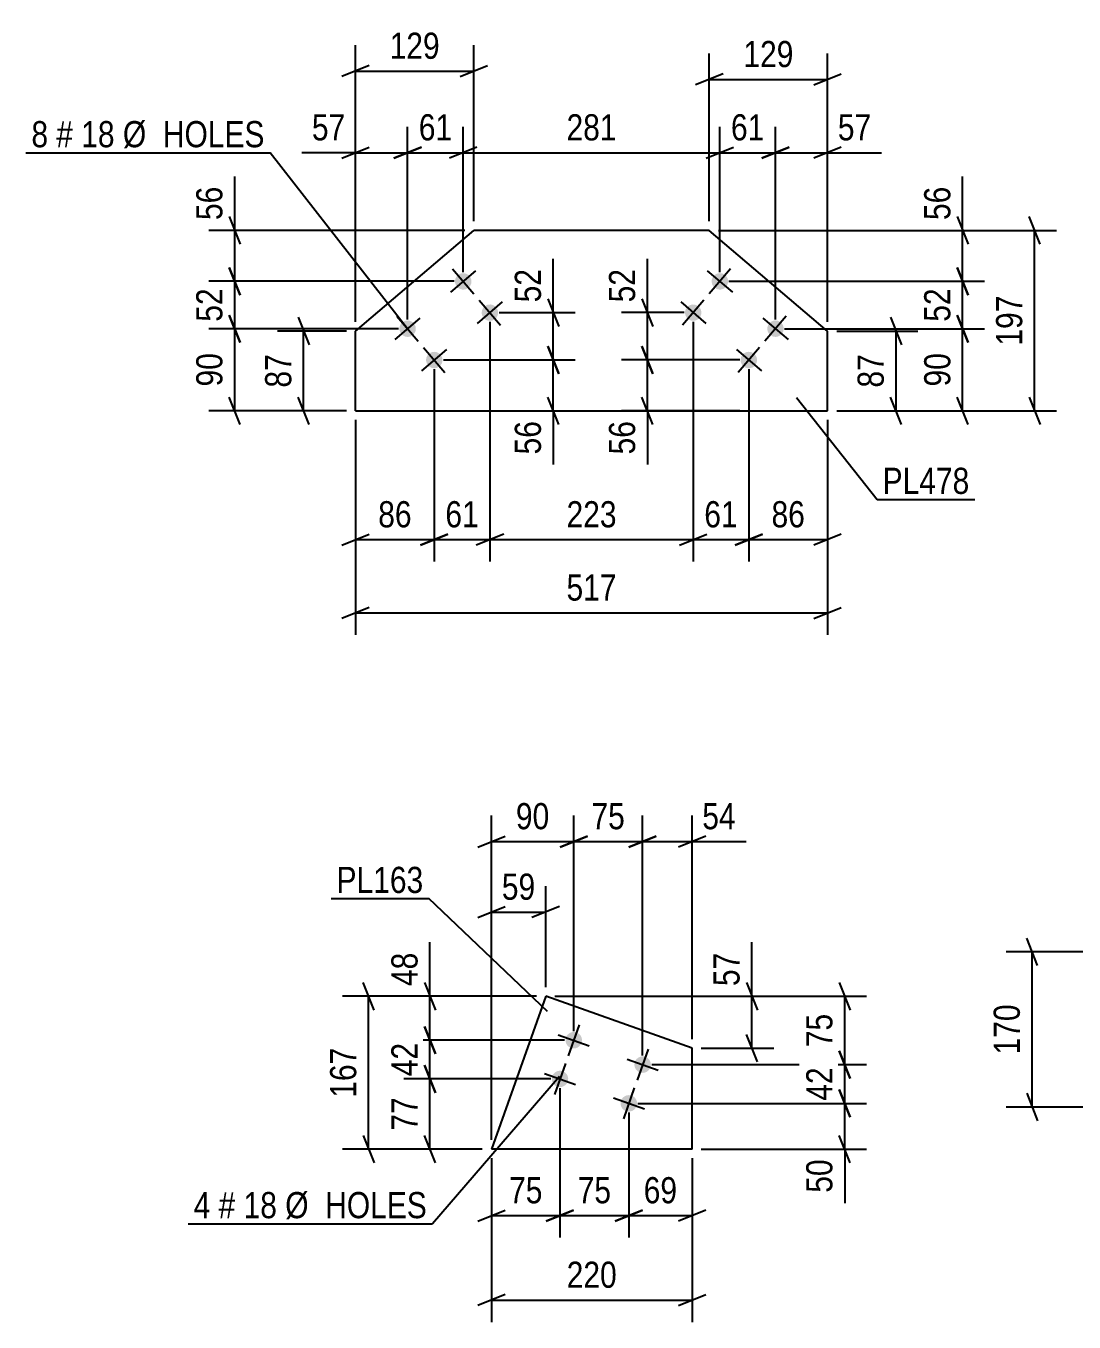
# Model space of a CAD drawing. Header units: millimetres. Extents: x 0 to 841, y 0 to 594.
# Drawn here: x 303.2 to 417.9, y 297.8 to 439.7 of the extents above; entities that cross this region are included whole.
import ezdxf

# ---------------------------------------------------------------- set-up
doc = ezdxf.new("R2010")
doc.units = ezdxf.units.MM
doc.styles.add('Arial Narrow', font='ARIALN.TTF', dxfattribs={"height": 0.2})

# ---------------------------------------------------------------- blocks, each defined once
blk = doc.blocks.new('Part-570369591-17474 - 17473')
at = {"color": 2, "linetype": 'Continuous'}
for p, q in [((360.11, 333.51), (354.17, 316.79)), ((376.13, 327.82), (360.11, 333.51)), ((376.13, 316.79), (376.13, 327.82)), ((376.13, 316.79), (354.17, 316.79))]:
    blk.add_line(p, q, dxfattribs=at)
blk = doc.blocks.new('Bolt-570369591-17475 - 17473')
at = {"linetype": 'Continuous'}
for points in [[(364.03, 328.4, -1), (362.33, 329.01, -1)], [(371.57, 325.73, -1), (369.87, 326.33, -1)], [(362.52, 324.16, -1), (360.83, 324.77, -1)], [(370.06, 321.49, -1), (368.36, 322.09, -1)]]:
    blk.add_hatch(color=1, dxfattribs=at).paths.add_polyline_path(points)
at = {"color": 1, "linetype": 'Continuous'}
for p, q in [((361.48, 329.31), (364.88, 328.1)), ((363.78, 330.4), (362.58, 327.01)), ((369.02, 326.63), (372.41, 325.43)), ((371.32, 327.73), (370.12, 324.33)), ((359.98, 325.07), (363.37, 323.86)), ((362.28, 326.16), (361.07, 322.77)), ((367.52, 322.39), (370.91, 321.19)), ((369.81, 323.48), (368.61, 320.09))]:
    blk.add_line(p, q, dxfattribs=at)
blk = doc.blocks.new('Bolt-570369591-17518 - 17515')
at = {"linetype": 'Continuous'}
for points in [[(351.77, 412.36, -1), (350.4, 411.19, -1)], [(354.69, 408.93, -1), (353.32, 407.77, -1)], [(345.68, 407.18, -1), (344.31, 406.01, -1)], [(348.6, 403.75, -1), (347.23, 402.58, -1)]]:
    blk.add_hatch(color=1, dxfattribs=at).paths.add_polyline_path(points)
at = {"color": 1, "linetype": 'Continuous'}
for p, q in [((349.72, 410.61), (352.46, 412.94)), ((349.92, 413.15), (352.26, 410.41)), ((352.64, 407.18), (355.38, 409.52)), ((352.84, 409.72), (355.17, 406.98)), ((343.63, 405.43), (346.37, 407.76)), ((343.83, 407.96), (346.16, 405.22)), ((346.75, 404.54), (349.08, 401.8)), ((346.54, 402), (349.29, 404.33))]:
    blk.add_line(p, q, dxfattribs=at)
blk = doc.blocks.new('Part-570369591-17516 - 17515')
at = {"color": 2, "linetype": 'Continuous'}
for p, q in [((339.3, 406.34), (352.25, 417.36)), ((378.02, 417.36), (352.25, 417.36)), ((390.96, 406.34), (378.02, 417.36)), ((339.3, 397.61), (339.3, 406.34)), ((390.96, 397.61), (390.96, 406.34)), ((339.3, 397.61), (390.96, 397.61))]:
    blk.add_line(p, q, dxfattribs=at)
blk = doc.blocks.new('Bolt-570369591-17517 - 17515')
at = {"linetype": 'Continuous'}
for points in [[(379.86, 411.19, -1), (378.49, 412.36, -1)], [(376.94, 407.77, -1), (375.57, 408.93, -1)], [(385.95, 406.01, -1), (384.58, 407.18, -1)], [(383.03, 402.58, -1), (381.66, 403.75, -1)]]:
    blk.add_hatch(color=1, dxfattribs=at).paths.add_polyline_path(points)
at = {"color": 1, "linetype": 'Continuous'}
for p, q in [((377.8, 412.94), (380.54, 410.61)), ((380.34, 413.15), (378.01, 410.41)), ((374.89, 409.52), (377.63, 407.18)), ((377.42, 409.72), (375.09, 406.98)), ((383.89, 407.76), (386.64, 405.43)), ((386.43, 407.96), (384.1, 405.22)), ((383.51, 404.54), (381.18, 401.8)), ((380.98, 404.33), (383.72, 402))]:
    blk.add_line(p, q, dxfattribs=at)
blk = doc.blocks.new('StraightDimension-570369591-17796 - 17401')
at = {"color": 7, "linetype": 'Continuous'}
for p, q in [((413.96, 336.89), (412.76, 339.89)), ((420.38, 338.39), (410.51, 338.39)), ((413.36, 321.39), (413.36, 338.39)), ((412.76, 322.89), (413.96, 319.89)), ((420.38, 321.39), (410.51, 321.39))]:
    blk.add_line(p, q, dxfattribs=at)
at = {"color": 0}
blk.add_wipeout([(412.61, 333.24), (408.41, 333.24), (408.41, 326.55), (412.61, 326.55)], dxfattribs=at)
at = {"color": 3, "style": 'Arial Narrow'}
blk.add_text('170', height=2.863, rotation=90.0002, dxfattribs=at).set_placement((412.01, 327.15))
blk = doc.blocks.new('StraightDimension-570369591-17873 - 17473')
at = {"color": 7, "linetype": 'Continuous'}
for p, q in [((382.68, 333.51), (382.68, 339.42)), ((382.68, 333.51), (382.68, 339.42)), ((382.08, 335.01), (383.28, 332.01)), ((361.11, 333.51), (385.08, 333.51)), ((382.68, 327.82), (382.68, 333.51)), ((383.28, 326.32), (382.08, 329.32)), ((377.13, 327.82), (385.08, 327.82))]:
    blk.add_line(p, q, dxfattribs=at)
at = {"color": 0}
blk.add_wipeout([(381.93, 338.89), (377.73, 338.89), (377.73, 334.03), (381.93, 334.03)], dxfattribs=at)
at = {"color": 3, "style": 'Arial Narrow'}
blk.add_text('57', height=2.863, rotation=90.0002, dxfattribs=at).set_placement((381.33, 334.63))
blk = doc.blocks.new('StraightDimension-570369591-17865 - 17473')
at = {"color": 7, "linetype": 'Continuous'}
for p, q in [((354.17, 317.79), (354.17, 345.58)), ((360.11, 334.51), (360.11, 345.58)), ((352.67, 342.13), (355.67, 343.33)), ((354.17, 342.73), (360.11, 342.73)), ((361.61, 343.33), (358.61, 342.13))]:
    blk.add_line(p, q, dxfattribs=at)
at = {"color": 0}
blk.add_wipeout([(359.57, 343.48), (359.57, 347.68), (354.71, 347.68), (354.71, 343.48)], dxfattribs=at)
at = {"color": 3, "style": 'Arial Narrow'}
blk.add_text('59', height=2.863, dxfattribs=at).set_placement((355.31, 344.08))
blk = doc.blocks.new('StraightDimension-570369591-17869 - 17473')
at = {"color": 7, "linetype": 'Continuous'}
for p, q in [((354.17, 315.79), (354.17, 297.85)), ((376.13, 315.79), (376.13, 297.85)), ((355.67, 300.85), (352.67, 299.65)), ((374.63, 299.65), (377.63, 300.85)), ((354.17, 300.25), (376.13, 300.25))]:
    blk.add_line(p, q, dxfattribs=at)
at = {"color": 0}
blk.add_wipeout([(368.49, 301), (368.49, 305.2), (361.81, 305.2), (361.81, 301)], dxfattribs=at)
at = {"color": 3, "style": 'Arial Narrow'}
blk.add_text('220', height=2.863, dxfattribs=at).set_placement((362.41, 301.6))
blk = doc.blocks.new('StraightDimension-570369591-17879 - 17473')
at = {"color": 7, "linetype": 'Continuous'}
for p, q in [((341.32, 332.01), (340.12, 335.01)), ((359.11, 333.51), (337.87, 333.51)), ((340.72, 316.79), (340.72, 333.51)), ((340.12, 318.29), (341.32, 315.29)), ((353.17, 316.79), (337.87, 316.79))]:
    blk.add_line(p, q, dxfattribs=at)
at = {"color": 0}
blk.add_wipeout([(339.97, 328.49), (335.77, 328.49), (335.77, 321.81), (339.97, 321.81)], dxfattribs=at)
at = {"color": 3, "style": 'Arial Narrow'}
blk.add_text('167', height=2.863, rotation=90.0002, dxfattribs=at).set_placement((339.37, 322.41))
blk = doc.blocks.new('StraightDimension-570369591-22070 - 17473')
at = {"color": 7, "linetype": 'Continuous'}
for p, q in [((354.17, 317.79), (354.17, 353.3)), ((363.18, 329.71), (363.18, 353.3)), ((352.67, 349.85), (355.67, 351.05)), ((364.68, 351.05), (361.68, 349.85)), ((354.17, 350.45), (363.18, 350.45))]:
    blk.add_line(p, q, dxfattribs=at)
at = {"color": 0}
blk.add_wipeout([(361.1, 351.2), (361.1, 355.4), (356.25, 355.4), (356.25, 351.2)], dxfattribs=at)
at = {"color": 3, "style": 'Arial Narrow'}
blk.add_text('90', height=2.863, dxfattribs=at).set_placement((356.85, 351.8))
blk = doc.blocks.new('StraightDimension-570369591-17883 - 17473')
at = {"color": 7, "linetype": 'Continuous'}
for p, q in [((369.21, 320.79), (369.21, 307.1)), ((376.13, 315.79), (376.13, 307.1)), ((367.71, 308.9), (370.71, 310.1)), ((369.21, 309.5), (376.13, 309.5)), ((377.63, 310.1), (374.63, 308.9))]:
    blk.add_line(p, q, dxfattribs=at)
at = {"color": 0}
blk.add_wipeout([(375.1, 310.25), (375.1, 314.45), (370.24, 314.45), (370.24, 310.25)], dxfattribs=at)
at = {"color": 3, "style": 'Arial Narrow'}
blk.add_text('69', height=2.863, dxfattribs=at).set_placement((370.84, 310.85))
blk = doc.blocks.new('StraightDimension-570369591-17884 - 17473')
at = {"color": 7, "linetype": 'Continuous'}
for p, q in [((361.67, 323.46), (361.67, 307.1)), ((369.21, 320.79), (369.21, 307.1)), ((360.17, 308.9), (363.17, 310.1)), ((361.67, 309.5), (369.21, 309.5)), ((370.71, 310.1), (367.71, 308.9))]:
    blk.add_line(p, q, dxfattribs=at)
at = {"color": 0}
blk.add_wipeout([(367.87, 310.25), (367.87, 314.45), (363.01, 314.45), (363.01, 310.25)], dxfattribs=at)
at = {"color": 3, "style": 'Arial Narrow'}
blk.add_text('75', height=2.863, dxfattribs=at).set_placement((363.61, 310.85))
blk = doc.blocks.new('StraightDimension-570369591-17885 - 17473')
at = {"color": 7, "linetype": 'Continuous'}
for p, q in [((361.67, 323.46), (361.67, 307.1)), ((354.17, 315.79), (354.17, 307.1)), ((352.67, 308.9), (355.67, 310.1)), ((354.17, 309.5), (361.67, 309.5)), ((363.17, 310.1), (360.17, 308.9))]:
    blk.add_line(p, q, dxfattribs=at)
at = {"color": 0}
blk.add_wipeout([(360.35, 310.25), (360.35, 314.45), (355.5, 314.45), (355.5, 310.25)], dxfattribs=at)
at = {"color": 3, "style": 'Arial Narrow'}
blk.add_text('75', height=2.863, dxfattribs=at).set_placement((356.1, 310.85))
blk = doc.blocks.new('StraightDimension-570369591-21998 - 17473')
at = {"color": 7, "linetype": 'Continuous'}
for p, q in [((347.43, 333.51), (347.43, 339.42)), ((347.43, 333.51), (347.43, 339.42)), ((346.83, 335.01), (348.03, 332.01)), ((359.11, 333.51), (344.58, 333.51)), ((347.43, 328.71), (347.43, 333.51)), ((348.03, 327.21), (346.83, 330.21)), ((362.18, 328.71), (344.58, 328.71))]:
    blk.add_line(p, q, dxfattribs=at)
at = {"color": 0}
blk.add_wipeout([(346.68, 338.89), (342.48, 338.89), (342.48, 334.03), (346.68, 334.03)], dxfattribs=at)
at = {"color": 3, "style": 'Arial Narrow'}
blk.add_text('48', height=2.863, rotation=90.0002, dxfattribs=at).set_placement((346.08, 334.63))
blk = doc.blocks.new('StraightDimension-570369591-21999 - 17473')
at = {"color": 7, "linetype": 'Continuous'}
for p, q in [((346.83, 330.21), (348.03, 327.21)), ((362.18, 328.71), (344.58, 328.71)), ((347.43, 324.46), (347.43, 328.71)), ((348.03, 322.96), (346.83, 325.96)), ((360.67, 324.46), (344.58, 324.46))]:
    blk.add_line(p, q, dxfattribs=at)
at = {"color": 0}
blk.add_wipeout([(346.68, 329.01), (342.48, 329.01), (342.48, 324.16), (346.68, 324.16)], dxfattribs=at)
at = {"color": 3, "style": 'Arial Narrow'}
blk.add_text('42', height=2.863, rotation=90.0002, dxfattribs=at).set_placement((346.08, 324.76))
blk = doc.blocks.new('StraightDimension-570369591-22000 - 17473')
at = {"color": 7, "linetype": 'Continuous'}
for p, q in [((346.83, 325.96), (348.03, 322.96)), ((360.67, 324.46), (344.58, 324.46)), ((347.43, 316.79), (347.43, 324.46)), ((348.03, 315.29), (346.83, 318.29)), ((353.17, 316.79), (344.58, 316.79))]:
    blk.add_line(p, q, dxfattribs=at)
at = {"color": 0}
blk.add_wipeout([(346.68, 323.06), (342.48, 323.06), (342.48, 318.2), (346.68, 318.2)], dxfattribs=at)
at = {"color": 3, "style": 'Arial Narrow'}
blk.add_text('77', height=2.863, rotation=90.0002, dxfattribs=at).set_placement((346.08, 318.8))
blk = doc.blocks.new('StraightDimension-570369591-22040 - 17473')
at = {"color": 7, "linetype": 'Continuous'}
for p, q in [((392.24, 335.01), (393.44, 332.01)), ((361.11, 333.51), (395.24, 333.51)), ((392.84, 326.03), (392.84, 333.51)), ((393.44, 324.53), (392.24, 327.53)), ((371.72, 326.03), (395.24, 326.03))]:
    blk.add_line(p, q, dxfattribs=at)
at = {"color": 0}
blk.add_wipeout([(392.09, 332.2), (387.89, 332.2), (387.89, 327.34), (392.09, 327.34)], dxfattribs=at)
at = {"color": 3, "style": 'Arial Narrow'}
blk.add_text('75', height=2.863, rotation=90.0002, dxfattribs=at).set_placement((391.49, 327.94))
blk = doc.blocks.new('StraightDimension-570369591-22041 - 17473')
at = {"color": 7, "linetype": 'Continuous'}
for p, q in [((392.24, 327.53), (393.44, 324.53)), ((371.72, 326.03), (395.24, 326.03)), ((392.84, 321.79), (392.84, 326.03)), ((393.44, 320.29), (392.24, 323.29)), ((370.21, 321.79), (395.24, 321.79))]:
    blk.add_line(p, q, dxfattribs=at)
at = {"color": 0}
blk.add_wipeout([(392.09, 326.34), (387.89, 326.34), (387.89, 321.48), (392.09, 321.48)], dxfattribs=at)
at = {"color": 3, "style": 'Arial Narrow'}
blk.add_text('42', height=2.863, rotation=90.0002, dxfattribs=at).set_placement((391.49, 322.08))
blk = doc.blocks.new('StraightDimension-570369591-22042 - 17473')
at = {"color": 7, "linetype": 'Continuous'}
for p, q in [((392.24, 323.29), (393.44, 320.29)), ((370.21, 321.79), (395.24, 321.79)), ((392.84, 316.79), (392.84, 321.79)), ((393.44, 315.29), (392.24, 318.29)), ((377.13, 316.79), (395.24, 316.79)), ((392.84, 316.79), (392.84, 310.88)), ((392.84, 316.79), (392.84, 310.88))]:
    blk.add_line(p, q, dxfattribs=at)
at = {"color": 0}
blk.add_wipeout([(392.09, 316.27), (387.89, 316.27), (387.89, 311.41), (392.09, 311.41)], dxfattribs=at)
at = {"color": 3, "style": 'Arial Narrow'}
blk.add_text('50', height=2.863, rotation=90.0002, dxfattribs=at).set_placement((391.49, 312.01))
blk = doc.blocks.new('StraightDimension-570369591-22068 - 17473')
at = {"color": 7, "linetype": 'Continuous'}
for p, q in [((370.72, 327.03), (370.72, 353.3)), ((376.13, 328.82), (376.13, 353.3)), ((369.22, 349.85), (372.22, 351.05)), ((377.63, 351.05), (374.63, 349.85)), ((370.72, 350.45), (376.13, 350.45)), ((376.13, 350.45), (382.04, 350.45)), ((376.13, 350.45), (382.04, 350.45))]:
    blk.add_line(p, q, dxfattribs=at)
at = {"color": 0}
blk.add_wipeout([(381.51, 351.2), (381.51, 355.4), (376.65, 355.4), (376.65, 351.2)], dxfattribs=at)
at = {"color": 3, "style": 'Arial Narrow'}
blk.add_text('54', height=2.863, dxfattribs=at).set_placement((377.25, 351.8))
blk = doc.blocks.new('StraightDimension-570369591-22069 - 17473')
at = {"color": 7, "linetype": 'Continuous'}
for p, q in [((363.18, 329.71), (363.18, 353.3)), ((370.72, 327.03), (370.72, 353.3)), ((361.68, 349.85), (364.68, 351.05)), ((372.22, 351.05), (369.22, 349.85)), ((363.18, 350.45), (370.72, 350.45))]:
    blk.add_line(p, q, dxfattribs=at)
at = {"color": 0}
blk.add_wipeout([(369.38, 351.2), (369.38, 355.4), (364.52, 355.4), (364.52, 351.2)], dxfattribs=at)
at = {"color": 3, "style": 'Arial Narrow'}
blk.add_text('75', height=2.863, dxfattribs=at).set_placement((365.12, 351.8))
blk = doc.blocks.new('StraightDimension-570369591-18220 - 17515')
at = {"color": 7, "linetype": 'Continuous'}
for p, q in [((339.3, 396.61), (339.3, 373.08)), ((390.96, 396.61), (390.96, 373.08)), ((340.8, 376.08), (337.8, 374.88)), ((389.46, 374.88), (392.46, 376.08)), ((339.3, 375.48), (390.96, 375.48))]:
    blk.add_line(p, q, dxfattribs=at)
at = {"color": 0}
blk.add_wipeout([(368.47, 376.23), (368.47, 380.43), (361.79, 380.43), (361.79, 376.23)], dxfattribs=at)
at = {"color": 3, "style": 'Arial Narrow'}
blk.add_text('517', height=2.863, dxfattribs=at).set_placement((362.39, 376.83))
blk = doc.blocks.new('StraightDimension-570369591-18212 - 17515')
at = {"color": 7, "linetype": 'Continuous'}
for p, q in [((378.02, 418.36), (378.02, 436.73)), ((390.96, 407.34), (390.96, 436.73)), ((379.52, 434.48), (376.52, 433.28)), ((389.46, 433.28), (392.46, 434.48)), ((378.02, 433.88), (390.96, 433.88))]:
    blk.add_line(p, q, dxfattribs=at)
at = {"color": 0}
blk.add_wipeout([(387.83, 434.63), (387.83, 438.83), (381.15, 438.83), (381.15, 434.63)], dxfattribs=at)
at = {"color": 3, "style": 'Arial Narrow'}
blk.add_text('129', height=2.863, dxfattribs=at).set_placement((381.75, 435.23))
blk = doc.blocks.new('StraightDimension-570369591-21396 - 17515')
at = {"color": 7, "linetype": 'Continuous'}
for p, q in [((405.75, 417.36), (405.75, 423.27)), ((405.75, 417.36), (405.75, 423.27)), ((405.15, 418.86), (406.35, 415.86)), ((379.02, 417.36), (408.15, 417.36)), ((405.75, 411.78), (405.75, 417.36)), ((406.35, 410.28), (405.15, 413.28)), ((380.17, 411.78), (408.15, 411.78))]:
    blk.add_line(p, q, dxfattribs=at)
at = {"color": 0}
blk.add_wipeout([(405, 422.74), (400.8, 422.74), (400.8, 417.89), (405, 417.89)], dxfattribs=at)
at = {"color": 3, "style": 'Arial Narrow'}
blk.add_text('56', height=2.863, rotation=90.0002, dxfattribs=at).set_placement((404.4, 418.49))
blk = doc.blocks.new('StraightDimension-570369591-18216 - 17515')
at = {"color": 7, "linetype": 'Continuous'}
for p, q in [((339.3, 407.34), (339.3, 437.64)), ((352.25, 418.36), (352.25, 437.64)), ((340.8, 435.39), (337.8, 434.19)), ((339.3, 434.79), (352.25, 434.79)), ((350.75, 434.19), (353.75, 435.39))]:
    blk.add_line(p, q, dxfattribs=at)
at = {"color": 0}
blk.add_wipeout([(349.12, 435.54), (349.12, 439.74), (342.43, 439.74), (342.43, 435.54)], dxfattribs=at)
at = {"color": 3, "style": 'Arial Narrow'}
blk.add_text('129', height=2.863, dxfattribs=at).set_placement((343.03, 436.14))
blk = doc.blocks.new('StraightDimension-570369591-18224 - 17515')
at = {"color": 7, "linetype": 'Continuous'}
for p, q in [((333.01, 407.84), (334.21, 404.84)), ((338.3, 406.34), (330.76, 406.34)), ((333.61, 397.61), (333.61, 406.34)), ((334.21, 396.11), (333.01, 399.11)), ((338.3, 397.61), (330.76, 397.61))]:
    blk.add_line(p, q, dxfattribs=at)
at = {"color": 0}
blk.add_wipeout([(332.86, 404.4), (328.66, 404.4), (328.66, 399.55), (332.86, 399.55)], dxfattribs=at)
at = {"color": 3, "style": 'Arial Narrow'}
blk.add_text('87', height=2.863, rotation=90.0002, dxfattribs=at).set_placement((332.26, 400.15))
blk = doc.blocks.new('StraightDimension-570369591-18230 - 17515')
at = {"color": 7, "linetype": 'Continuous'}
for p, q in [((397.86, 407.84), (399.06, 404.84)), ((391.96, 406.34), (400.86, 406.34)), ((398.46, 397.61), (398.46, 406.34)), ((399.06, 396.11), (397.86, 399.11)), ((391.96, 397.61), (400.86, 397.61))]:
    blk.add_line(p, q, dxfattribs=at)
at = {"color": 0}
blk.add_wipeout([(397.71, 404.4), (393.51, 404.4), (393.51, 399.55), (397.71, 399.55)], dxfattribs=at)
at = {"color": 3, "style": 'Arial Narrow'}
blk.add_text('87', height=2.863, rotation=90.0002, dxfattribs=at).set_placement((397.11, 400.15))
blk = doc.blocks.new('StraightDimension-570369591-21444 - 17515')
at = {"color": 7, "linetype": 'Continuous'}
for p, q in [((379.17, 412.78), (379.17, 428.71)), ((385.26, 407.59), (385.26, 428.71)), ((377.67, 425.26), (380.67, 426.46)), ((379.17, 425.86), (385.26, 425.86)), ((386.76, 426.46), (383.76, 425.26))]:
    blk.add_line(p, q, dxfattribs=at)
at = {"color": 0}
blk.add_wipeout([(384.65, 426.61), (384.65, 430.81), (379.79, 430.81), (379.79, 426.61)], dxfattribs=at)
at = {"color": 3, "style": 'Arial Narrow'}
blk.add_text('61', height=2.863, dxfattribs=at).set_placement((380.39, 427.21))
blk = doc.blocks.new('StraightDimension-570369591-18296 - 17515')
at = {"color": 7, "linetype": 'Continuous'}
for p, q in [((414.22, 415.86), (413.02, 418.86)), ((379.02, 417.36), (416.02, 417.36)), ((413.62, 397.61), (413.62, 417.36)), ((413.02, 399.11), (414.22, 396.11)), ((391.96, 397.61), (416.02, 397.61))]:
    blk.add_line(p, q, dxfattribs=at)
at = {"color": 0}
blk.add_wipeout([(412.87, 410.83), (408.67, 410.83), (408.67, 404.14), (412.87, 404.14)], dxfattribs=at)
at = {"color": 3, "style": 'Arial Narrow'}
blk.add_text('197', height=2.863, rotation=90.0002, dxfattribs=at).set_placement((412.27, 404.74))
blk = doc.blocks.new('StraightDimension-570369591-21397 - 17515')
at = {"color": 7, "linetype": 'Continuous'}
for p, q in [((405.15, 413.28), (406.35, 410.28)), ((380.17, 411.78), (408.15, 411.78)), ((405.75, 406.59), (405.75, 411.78)), ((406.35, 405.09), (405.15, 408.09)), ((386.26, 406.59), (408.15, 406.59))]:
    blk.add_line(p, q, dxfattribs=at)
at = {"color": 0}
blk.add_wipeout([(405, 411.61), (400.8, 411.61), (400.8, 406.76), (405, 406.76)], dxfattribs=at)
at = {"color": 3, "style": 'Arial Narrow'}
blk.add_text('52', height=2.863, rotation=90.0002, dxfattribs=at).set_placement((404.4, 407.36))
blk = doc.blocks.new('StraightDimension-570369591-21398 - 17515')
at = {"color": 7, "linetype": 'Continuous'}
for p, q in [((405.15, 408.09), (406.35, 405.09)), ((386.26, 406.59), (408.15, 406.59)), ((405.75, 397.61), (405.75, 406.59)), ((406.35, 396.11), (405.15, 399.11)), ((391.96, 397.61), (408.15, 397.61))]:
    blk.add_line(p, q, dxfattribs=at)
at = {"color": 0}
blk.add_wipeout([(405, 404.53), (400.8, 404.53), (400.8, 399.67), (405, 399.67)], dxfattribs=at)
at = {"color": 3, "style": 'Arial Narrow'}
blk.add_text('90', height=2.863, rotation=90.0002, dxfattribs=at).set_placement((404.4, 400.27))
blk = doc.blocks.new('StraightDimension-570369591-21419 - 17515')
at = {"color": 7, "linetype": 'Continuous'}
for p, q in [((326.07, 417.36), (326.07, 423.27)), ((326.07, 417.36), (326.07, 423.27)), ((325.47, 418.86), (326.67, 415.86)), ((351.25, 417.36), (323.22, 417.36)), ((326.07, 411.78), (326.07, 417.36)), ((326.67, 410.28), (325.47, 413.28)), ((350.09, 411.78), (323.22, 411.78))]:
    blk.add_line(p, q, dxfattribs=at)
at = {"color": 0}
blk.add_wipeout([(325.32, 422.74), (321.12, 422.74), (321.12, 417.89), (325.32, 417.89)], dxfattribs=at)
at = {"color": 3, "style": 'Arial Narrow'}
blk.add_text('56', height=2.863, rotation=90.0002, dxfattribs=at).set_placement((324.72, 418.49))
blk = doc.blocks.new('StraightDimension-570369591-21420 - 17515')
at = {"color": 7, "linetype": 'Continuous'}
for p, q in [((325.47, 413.28), (326.67, 410.28)), ((350.09, 411.78), (323.22, 411.78)), ((326.07, 406.59), (326.07, 411.78)), ((326.67, 405.09), (325.47, 408.09)), ((344, 406.59), (323.22, 406.59))]:
    blk.add_line(p, q, dxfattribs=at)
at = {"color": 0}
blk.add_wipeout([(325.32, 411.61), (321.12, 411.61), (321.12, 406.76), (325.32, 406.76)], dxfattribs=at)
at = {"color": 3, "style": 'Arial Narrow'}
blk.add_text('52', height=2.863, rotation=90.0002, dxfattribs=at).set_placement((324.72, 407.36))
blk = doc.blocks.new('StraightDimension-570369591-21504 - 17515')
at = {"color": 7, "linetype": 'Continuous'}
for p, q in [((354.01, 407.35), (354.01, 381.1)), ((376.26, 407.35), (376.26, 381.1)), ((355.51, 384.1), (352.51, 382.9)), ((354.01, 383.5), (376.26, 383.5)), ((374.76, 382.9), (377.76, 384.1))]:
    blk.add_line(p, q, dxfattribs=at)
at = {"color": 0}
blk.add_wipeout([(368.47, 384.25), (368.47, 388.45), (361.79, 388.45), (361.79, 384.25)], dxfattribs=at)
at = {"color": 3, "style": 'Arial Narrow'}
blk.add_text('223', height=2.863, dxfattribs=at).set_placement((362.39, 384.85))
blk = doc.blocks.new('StraightDimension-570369591-21421 - 17515')
at = {"color": 7, "linetype": 'Continuous'}
for p, q in [((325.47, 408.09), (326.67, 405.09)), ((344, 406.59), (323.22, 406.59)), ((326.07, 397.61), (326.07, 406.59)), ((326.67, 396.11), (325.47, 399.11)), ((338.3, 397.61), (323.22, 397.61))]:
    blk.add_line(p, q, dxfattribs=at)
at = {"color": 0}
blk.add_wipeout([(325.32, 404.53), (321.12, 404.53), (321.12, 399.67), (325.32, 399.67)], dxfattribs=at)
at = {"color": 3, "style": 'Arial Narrow'}
blk.add_text('90', height=2.863, rotation=90.0002, dxfattribs=at).set_placement((324.72, 400.27))
blk = doc.blocks.new('StraightDimension-570369591-21443 - 17515')
at = {"color": 7, "linetype": 'Continuous'}
for p, q in [((385.26, 407.59), (385.26, 428.71)), ((390.96, 407.34), (390.96, 428.71)), ((383.76, 425.26), (386.76, 426.46)), ((385.26, 425.86), (390.96, 425.86)), ((392.46, 426.46), (389.46, 425.26)), ((390.96, 425.86), (396.87, 425.86)), ((390.96, 425.86), (396.87, 425.86))]:
    blk.add_line(p, q, dxfattribs=at)
at = {"color": 0}
blk.add_wipeout([(396.34, 426.61), (396.34, 430.81), (391.49, 430.81), (391.49, 426.61)], dxfattribs=at)
at = {"color": 3, "style": 'Arial Narrow'}
blk.add_text('57', height=2.863, dxfattribs=at).set_placement((392.09, 427.21))
blk = doc.blocks.new('StraightDimension-570369591-21445 - 17515')
at = {"color": 7, "linetype": 'Continuous'}
for p, q in [((351.09, 412.78), (351.09, 428.71)), ((379.17, 412.78), (379.17, 428.71)), ((352.59, 426.46), (349.59, 425.26)), ((351.09, 425.86), (379.17, 425.86)), ((377.67, 425.26), (380.67, 426.46))]:
    blk.add_line(p, q, dxfattribs=at)
at = {"color": 0}
blk.add_wipeout([(368.47, 426.61), (368.47, 430.81), (361.79, 430.81), (361.79, 426.61)], dxfattribs=at)
at = {"color": 3, "style": 'Arial Narrow'}
blk.add_text('281', height=2.863, dxfattribs=at).set_placement((362.39, 427.21))
blk = doc.blocks.new('StraightDimension-570369591-21446 - 17515')
at = {"color": 7, "linetype": 'Continuous'}
for p, q in [((345, 407.59), (345, 428.71)), ((351.09, 412.78), (351.09, 428.71)), ((343.5, 425.26), (346.5, 426.46)), ((345, 425.86), (351.09, 425.86)), ((352.59, 426.46), (349.59, 425.26))]:
    blk.add_line(p, q, dxfattribs=at)
at = {"color": 0}
blk.add_wipeout([(350.47, 426.61), (350.47, 430.81), (345.62, 430.81), (345.62, 426.61)], dxfattribs=at)
at = {"color": 3, "style": 'Arial Narrow'}
blk.add_text('61', height=2.863, dxfattribs=at).set_placement((346.22, 427.21))
blk = doc.blocks.new('StraightDimension-570369591-21447 - 17515')
at = {"color": 7, "linetype": 'Continuous'}
for p, q in [((339.3, 407.34), (339.3, 428.71)), ((345, 407.59), (345, 428.71)), ((339.3, 425.86), (333.4, 425.86)), ((339.3, 425.86), (333.4, 425.86)), ((337.8, 425.26), (340.8, 426.46)), ((339.3, 425.86), (345, 425.86)), ((346.5, 426.46), (343.5, 425.26))]:
    blk.add_line(p, q, dxfattribs=at)
at = {"color": 0}
blk.add_wipeout([(338.78, 426.61), (338.78, 430.81), (333.92, 430.81), (333.92, 426.61)], dxfattribs=at)
at = {"color": 3, "style": 'Arial Narrow'}
blk.add_text('57', height=2.863, dxfattribs=at).set_placement((334.52, 427.21))
blk = doc.blocks.new('StraightDimension-570369591-21502 - 17515')
at = {"color": 7, "linetype": 'Continuous'}
for p, q in [((382.35, 402.17), (382.35, 381.1)), ((390.96, 396.61), (390.96, 381.1)), ((380.85, 382.9), (383.85, 384.1)), ((382.35, 383.5), (390.96, 383.5)), ((392.46, 384.1), (389.46, 382.9))]:
    blk.add_line(p, q, dxfattribs=at)
at = {"color": 0}
blk.add_wipeout([(389.08, 384.25), (389.08, 388.45), (384.23, 388.45), (384.23, 384.25)], dxfattribs=at)
at = {"color": 3, "style": 'Arial Narrow'}
blk.add_text('86', height=2.863, dxfattribs=at).set_placement((384.83, 384.85))
blk = doc.blocks.new('StraightDimension-570369591-21503 - 17515')
at = {"color": 7, "linetype": 'Continuous'}
for p, q in [((376.26, 407.35), (376.26, 381.1)), ((382.35, 402.17), (382.35, 381.1)), ((374.76, 382.9), (377.76, 384.1)), ((376.26, 383.5), (382.35, 383.5)), ((383.85, 384.1), (380.85, 382.9))]:
    blk.add_line(p, q, dxfattribs=at)
at = {"color": 0}
blk.add_wipeout([(381.73, 384.25), (381.73, 388.45), (376.87, 388.45), (376.87, 384.25)], dxfattribs=at)
at = {"color": 3, "style": 'Arial Narrow'}
blk.add_text('61', height=2.863, dxfattribs=at).set_placement((377.47, 384.85))
blk = doc.blocks.new('StraightDimension-570369591-21505 - 17515')
at = {"color": 7, "linetype": 'Continuous'}
for p, q in [((354.01, 407.35), (354.01, 381.1)), ((347.91, 402.17), (347.91, 381.1)), ((346.41, 382.9), (349.41, 384.1)), ((347.91, 383.5), (354.01, 383.5)), ((355.51, 384.1), (352.51, 382.9))]:
    blk.add_line(p, q, dxfattribs=at)
at = {"color": 0}
blk.add_wipeout([(353.39, 384.25), (353.39, 388.45), (348.53, 388.45), (348.53, 384.25)], dxfattribs=at)
at = {"color": 3, "style": 'Arial Narrow'}
blk.add_text('61', height=2.863, dxfattribs=at).set_placement((349.13, 384.85))
blk = doc.blocks.new('StraightDimension-570369591-21506 - 17515')
at = {"color": 7, "linetype": 'Continuous'}
for p, q in [((347.91, 402.17), (347.91, 381.1)), ((339.3, 396.61), (339.3, 381.1)), ((337.8, 382.9), (340.8, 384.1)), ((339.3, 383.5), (347.91, 383.5)), ((349.41, 384.1), (346.41, 382.9))]:
    blk.add_line(p, q, dxfattribs=at)
at = {"color": 0}
blk.add_wipeout([(346.04, 384.25), (346.04, 388.45), (341.18, 388.45), (341.18, 384.25)], dxfattribs=at)
at = {"color": 3, "style": 'Arial Narrow'}
blk.add_text('86', height=2.863, dxfattribs=at).set_placement((341.78, 384.85))
blk = doc.blocks.new('StraightDimension-570369591-21539 - 17515')
at = {"color": 7, "linetype": 'Continuous'}
for p, q in [((360.94, 408.35), (360.94, 414.26)), ((360.94, 408.35), (360.94, 414.26)), ((360.34, 409.85), (361.54, 406.85)), ((355.01, 408.35), (363.34, 408.35)), ((360.94, 403.17), (360.94, 408.35)), ((361.54, 401.67), (360.34, 404.67)), ((348.91, 403.17), (363.34, 403.17))]:
    blk.add_line(p, q, dxfattribs=at)
at = {"color": 0}
blk.add_wipeout([(360.19, 413.73), (355.99, 413.73), (355.99, 408.88), (360.19, 408.88)], dxfattribs=at)
at = {"color": 3, "style": 'Arial Narrow'}
blk.add_text('52', height=2.863, rotation=90.0002, dxfattribs=at).set_placement((359.59, 409.48))
blk = doc.blocks.new('StraightDimension-570369591-21540 - 17515')
at = {"color": 7, "linetype": 'Continuous'}
for p, q in [((360.34, 404.67), (361.54, 401.67)), ((348.91, 403.17), (363.34, 403.17)), ((360.94, 397.61), (360.94, 403.17)), ((361.54, 396.11), (360.34, 399.11)), ((355.01, 397.61), (363.34, 397.61)), ((360.94, 397.61), (360.94, 391.71)), ((360.94, 397.61), (360.94, 391.71))]:
    blk.add_line(p, q, dxfattribs=at)
at = {"color": 0}
blk.add_wipeout([(360.19, 397.09), (355.99, 397.09), (355.99, 392.23), (360.19, 392.23)], dxfattribs=at)
at = {"color": 3, "style": 'Arial Narrow'}
blk.add_text('56', height=2.863, rotation=90.0002, dxfattribs=at).set_placement((359.59, 392.83))
blk = doc.blocks.new('StraightDimension-570369591-21563 - 17515')
at = {"color": 7, "linetype": 'Continuous'}
for p, q in [((371.25, 408.35), (371.25, 414.26)), ((371.25, 408.35), (371.25, 414.26)), ((370.65, 409.85), (371.85, 406.85)), ((375.26, 408.35), (368.4, 408.35)), ((371.25, 403.17), (371.25, 408.35)), ((371.85, 401.67), (370.65, 404.67)), ((381.35, 403.17), (368.4, 403.17))]:
    blk.add_line(p, q, dxfattribs=at)
at = {"color": 0}
blk.add_wipeout([(370.5, 413.73), (366.3, 413.73), (366.3, 408.88), (370.5, 408.88)], dxfattribs=at)
at = {"color": 3, "style": 'Arial Narrow'}
blk.add_text('52', height=2.863, rotation=90.0002, dxfattribs=at).set_placement((369.9, 409.48))
blk = doc.blocks.new('StraightDimension-570369591-21564 - 17515')
at = {"color": 7, "linetype": 'Continuous'}
for p, q in [((370.65, 404.67), (371.85, 401.67)), ((381.35, 403.17), (368.4, 403.17)), ((371.25, 397.61), (371.25, 403.17)), ((371.85, 396.11), (370.65, 399.11)), ((381.35, 397.61), (368.4, 397.61)), ((371.25, 397.61), (371.25, 391.71)), ((371.25, 397.61), (371.25, 391.71))]:
    blk.add_line(p, q, dxfattribs=at)
at = {"color": 0}
blk.add_wipeout([(370.5, 397.09), (366.3, 397.09), (366.3, 392.23), (370.5, 392.23)], dxfattribs=at)
at = {"color": 3, "style": 'Arial Narrow'}
blk.add_text('56', height=2.863, rotation=90.0002, dxfattribs=at).set_placement((369.9, 392.83))
blk = doc.blocks.new('Mark-570369591-18482 - 17473')
at = {"color": 0}
blk.add_wipeout([(346.73, 344.82), (346.73, 347.82), (337.22, 347.82), (337.22, 344.82)], dxfattribs=at)
blk.add_wipeout([(346.73, 344.82), (346.73, 347.82), (337.22, 347.82), (337.22, 344.82)], dxfattribs=at)
at = {"color": 30, "linetype": 'Continuous'}
for p in [(336.62, 344.22), (360.31, 331.85)]:
    blk.add_line(p, (347.33, 344.22), dxfattribs=at)
at = {"color": 3, "style": 'Arial Narrow'}
blk.add_text('PL163', height=2.863, dxfattribs=at).set_placement((337.22, 344.82))
blk = doc.blocks.new('Mark-570369591-18485 - 17473')
at = {"color": 0}
for points in [[(323.41, 309.22), (323.41, 312.22), (321.58, 312.22), (321.58, 309.22)], [(326.14, 309.22), (326.14, 312.22), (324.31, 312.22), (324.31, 309.22)], [(330.7, 309.22), (330.7, 312.22), (327.04, 312.22), (327.04, 309.22)], [(347.12, 309.22), (347.12, 312.22), (331.6, 312.22), (331.6, 309.22)]]:
    blk.add_wipeout(points, dxfattribs=at)
for points in [[(323.41, 309.22), (323.41, 312.22), (321.58, 312.22), (321.58, 309.22)], [(326.14, 309.22), (326.14, 312.22), (324.31, 312.22), (324.31, 309.22)], [(330.7, 309.22), (330.7, 312.22), (327.04, 312.22), (327.04, 309.22)], [(347.12, 309.22), (347.12, 312.22), (331.6, 312.22), (331.6, 309.22)]]:
    blk.add_wipeout(points, dxfattribs=at)
at = {"color": 7, "linetype": 'Continuous'}
for p in [(361.63, 324.72), (320.98, 308.62)]:
    blk.add_line(p, (347.72, 308.62), dxfattribs=at)
at = {"color": 3, "style": 'Arial Narrow'}
for s, height, p in [('Ø  HOLES', 2.863, (331.6, 309.22)), ('4', 2.86, (321.58, 309.22)), ('#', 2.86, (324.31, 309.22)), ('18', 2.863, (327.04, 309.22))]:
    blk.add_text(s, height=height, dxfattribs=at).set_placement(p)
blk = doc.blocks.new('Mark-570369591-18504 - 17515')
at = {"color": 0}
blk.add_wipeout([(406.49, 388.51), (406.49, 391.51), (396.99, 391.51), (396.99, 388.51)], dxfattribs=at)
blk.add_wipeout([(406.49, 388.51), (406.49, 391.51), (396.99, 391.51), (396.99, 388.51)], dxfattribs=at)
at = {"color": 30, "linetype": 'Continuous'}
for p, q in [((387.58, 399.08), (396.39, 387.91)), ((396.39, 387.91), (407.09, 387.91))]:
    blk.add_line(p, q, dxfattribs=at)
at = {"color": 3, "style": 'Arial Narrow'}
blk.add_text('PL478', height=2.863, dxfattribs=at).set_placement((396.99, 388.51))
blk = doc.blocks.new('MarkSet-570369591-21214 - 17515')
at = {"color": 0}
for points in [[(305.64, 426.46), (305.64, 429.46), (303.82, 429.46), (303.82, 426.46)], [(308.37, 426.46), (308.37, 429.46), (306.54, 429.46), (306.54, 426.46)], [(312.93, 426.46), (312.93, 429.46), (309.27, 429.46), (309.27, 426.46)], [(329.36, 426.46), (329.36, 429.46), (313.83, 429.46), (313.83, 426.46)]]:
    blk.add_wipeout(points, dxfattribs=at)
for points in [[(305.64, 426.46), (305.64, 429.46), (303.82, 429.46), (303.82, 426.46)], [(308.37, 426.46), (308.37, 429.46), (306.54, 429.46), (306.54, 426.46)], [(312.93, 426.46), (312.93, 429.46), (309.27, 429.46), (309.27, 426.46)], [(329.36, 426.46), (329.36, 429.46), (313.83, 429.46), (313.83, 426.46)]]:
    blk.add_wipeout(points, dxfattribs=at)
at = {"color": 7, "linetype": 'Continuous'}
for p in [(303.22, 425.86), (345, 406.59)]:
    blk.add_line(p, (329.96, 425.86), dxfattribs=at)
at = {"color": 3, "style": 'Arial Narrow'}
for s, height, p in [('8', 2.86, (303.82, 426.46)), ('#', 2.86, (306.54, 426.46)), ('18', 2.863, (309.27, 426.46)), ('Ø  HOLES', 2.863, (313.83, 426.46))]:
    blk.add_text(s, height=height, dxfattribs=at).set_placement(p)

msp = doc.modelspace()

# ---------------------------------------------------------------- block references
for name in ['Part-570369591-17516 - 17515', 'Bolt-570369591-17518 - 17515', 'Bolt-570369591-17517 - 17515', 'StraightDimension-570369591-18220 - 17515', 'StraightDimension-570369591-17796 - 17401', 'Part-570369591-17474 - 17473', 'Bolt-570369591-17475 - 17473', 'StraightDimension-570369591-17869 - 17473']:
    msp.add_blockref(name, (0, 0))

# ---------------------------------------------------------------- next in the draw order: block references
for name in ['StraightDimension-570369591-18216 - 17515', 'StraightDimension-570369591-18212 - 17515', 'StraightDimension-570369591-17873 - 17473', 'StraightDimension-570369591-17883 - 17473']:
    msp.add_blockref(name, (0, 0))

# ---------------------------------------------------------------- next in the draw order: block references
for name in ['StraightDimension-570369591-21419 - 17515', 'StraightDimension-570369591-21396 - 17515', 'StraightDimension-570369591-18224 - 17515', 'StraightDimension-570369591-18230 - 17515', 'StraightDimension-570369591-17865 - 17473']:
    msp.add_blockref(name, (0, 0))

# ---------------------------------------------------------------- next in the draw order: block references
for name in ['StraightDimension-570369591-21444 - 17515', 'StraightDimension-570369591-21420 - 17515', 'StraightDimension-570369591-17879 - 17473']:
    msp.add_blockref(name, (0, 0))

# ---------------------------------------------------------------- next in the draw order: block references
for name in ['StraightDimension-570369591-18296 - 17515', 'StraightDimension-570369591-21421 - 17515', 'StraightDimension-570369591-21504 - 17515', 'StraightDimension-570369591-22070 - 17473']:
    msp.add_blockref(name, (0, 0))

# ---------------------------------------------------------------- next in the draw order: block references
for name in ['StraightDimension-570369591-21397 - 17515', 'StraightDimension-570369591-21998 - 17473', 'StraightDimension-570369591-17884 - 17473']:
    msp.add_blockref(name, (0, 0))

# ---------------------------------------------------------------- next in the draw order: block references
for name in ['StraightDimension-570369591-21445 - 17515', 'StraightDimension-570369591-21398 - 17515', 'Mark-570369591-18482 - 17473', 'StraightDimension-570369591-17885 - 17473']:
    msp.add_blockref(name, (0, 0))

# ---------------------------------------------------------------- next in the draw order: block references
for name in ['StraightDimension-570369591-21446 - 17515', 'StraightDimension-570369591-21443 - 17515', 'StraightDimension-570369591-21502 - 17515', 'StraightDimension-570369591-21999 - 17473']:
    msp.add_blockref(name, (0, 0))

# ---------------------------------------------------------------- next in the draw order: block references
for name in ['StraightDimension-570369591-21447 - 17515', 'StraightDimension-570369591-21503 - 17515', 'Mark-570369591-18504 - 17515', 'StraightDimension-570369591-22000 - 17473']:
    msp.add_blockref(name, (0, 0))

# ---------------------------------------------------------------- next in the draw order: block references
for name in ['MarkSet-570369591-21214 - 17515', 'StraightDimension-570369591-21563 - 17515', 'StraightDimension-570369591-21505 - 17515', 'StraightDimension-570369591-22040 - 17473']:
    msp.add_blockref(name, (0, 0))

# ---------------------------------------------------------------- next in the draw order: block references
for name in ['StraightDimension-570369591-21564 - 17515', 'StraightDimension-570369591-21506 - 17515', 'StraightDimension-570369591-22041 - 17473', 'Mark-570369591-18485 - 17473']:
    msp.add_blockref(name, (0, 0))

# ---------------------------------------------------------------- next in the draw order: block references
for name in ['StraightDimension-570369591-21539 - 17515', 'StraightDimension-570369591-22068 - 17473', 'StraightDimension-570369591-22042 - 17473']:
    msp.add_blockref(name, (0, 0))

# ---------------------------------------------------------------- next in the draw order: block references
for name in ['StraightDimension-570369591-21540 - 17515', 'StraightDimension-570369591-22069 - 17473']:
    msp.add_blockref(name, (0, 0))

doc.saveas('drawing.dxf')
